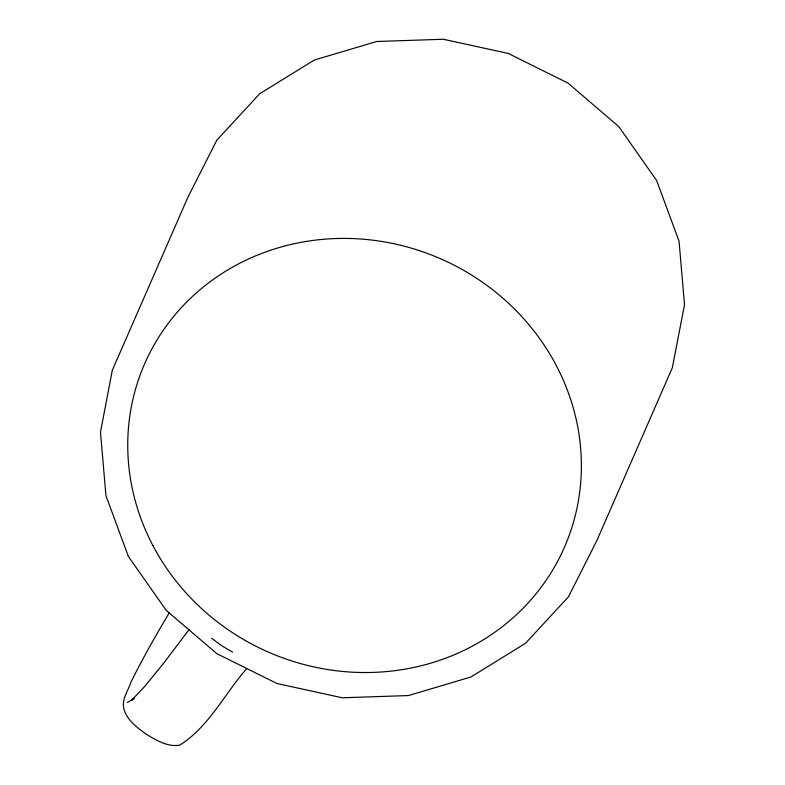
<?xml version="1.0" encoding="UTF-8"?>
<svg xmlns="http://www.w3.org/2000/svg" width="785" height="785" viewBox="0 0 785 785"><rect width="100%" height="100%" fill="white"/><g stroke="black" fill="none" stroke-linecap="round" stroke-linejoin="round"><path stroke-width="1.18" d="M169.511 612.437C155.705 635.399 142.556 658.762 130.653 682.764C128.073 691.065 121.793 698.885 123.696 708.021C126.375 719.923 137.287 727.597 146.56 734.456C156.49 740.284 167.823 747.32 179.814 745.102C208.771 726.949 224.608 693.812 246.637 668.692M189.263 629.344L163.928 662.854L144.852 686.286L131.507 700.426L134.225 698.375L127.327 702.506M232.674 652.149L221.812 645.8L211.636 638.244M112.314 370.255L100.48 432.172L105.955 495.688L128.377 556.457L166.204 610.347L216.876 653.679L276.928 683.499L342.27 697.786L408.445 695.559L470.961 676.974L525.528 643.288L568.458 596.806L596.796 540.688L672.303 367.861L684.52 304.717L679.054 241.24L656.643 180.511L618.835 126.65L568.046 83.131L508.317 53.458L443.319 39.25L376.731 41.487L314.265 60.062L259.717 93.729L216.817 140.181L187.821 197.427L112.314 370.255M152.879 545.516A229.063 214.697 23.6 0 0 545.281 581.499A229.063 214.697 23.6 0 0 365.516 239.405A229.063 214.697 23.6 0 0 152.879 545.516"/></g></svg>
